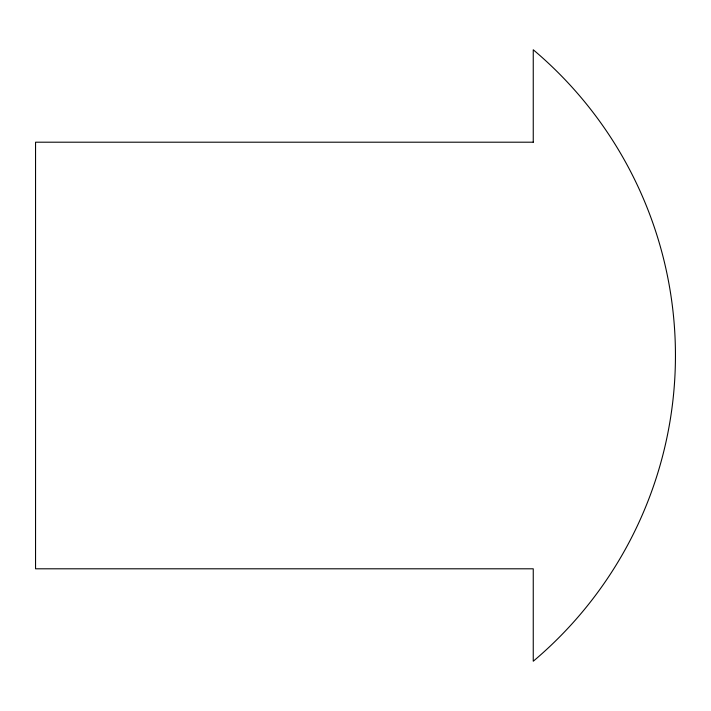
<?xml version="1.0" encoding="UTF-8"?>
<svg xmlns="http://www.w3.org/2000/svg" width="711" height="711" viewBox="0 0 711 711"><rect width="100%" height="100%" fill="white"/><g stroke="black" fill="none" stroke-linecap="round" stroke-linejoin="round"><path stroke-width="1.07" d="M533.25 142.2L35.55 142.2L35.55 568.8L533.25 568.8L533.25 661.23A399.76 399.76 0 0 0 533.25 49.77L533.25 142.2"/></g></svg>
